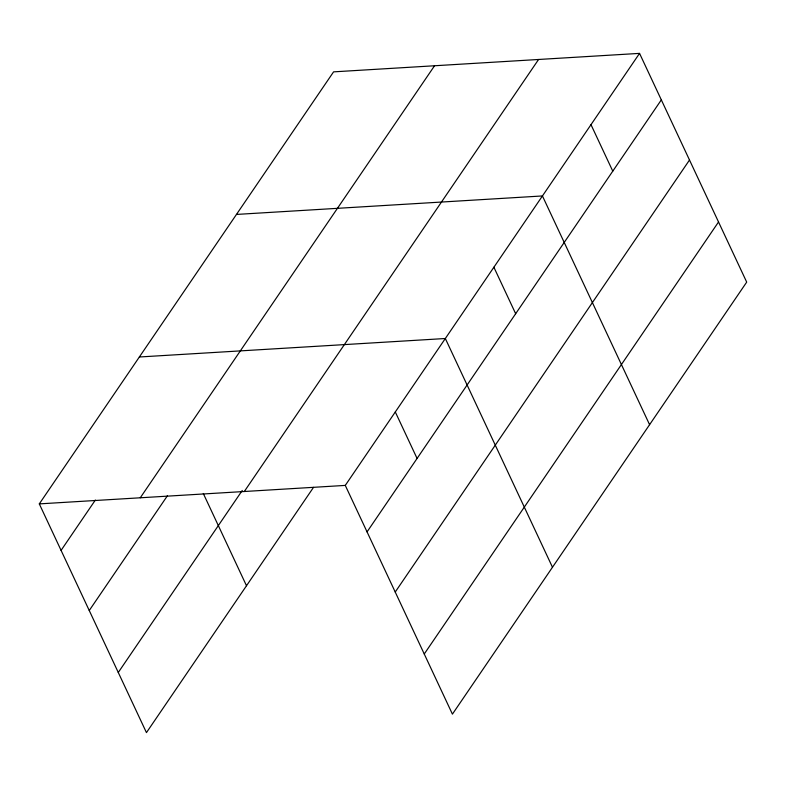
<?xml version="1.0" encoding="UTF-8"?>
<svg xmlns="http://www.w3.org/2000/svg" width="786" height="786" viewBox="0 0 786 786"><rect width="100%" height="100%" fill="white"/><g stroke="black" fill="none" stroke-linecap="round" stroke-linejoin="round"><path stroke-width="1.18" d="M313.526 487.34L146.451 732.621L39.3 503.885L333.578 71.86L639.549 53.379L746.7 282.115L452.422 714.14L345.28 485.404L639.549 53.379M61.082 550.377L95.342 500.073M140.272 497.784L434.55 65.759M89.25 610.516L167.379 495.828M118.273 672.482L242.265 490.454M244.308 491.505L538.577 59.481M367.052 531.896L661.331 99.871M395.23 592.035L689.499 160.01M424.253 654.001L718.532 221.976M236.468 214.431L542.438 195.95L649.59 424.686M139.358 356.991L445.328 338.511L552.479 567.256M39.3 503.885L345.28 485.404M590.993 124.66L612.775 171.151M493.883 267.23L515.665 313.722M395.299 411.962L417.081 458.454M203.299 493.5L246.499 585.737"/></g></svg>
